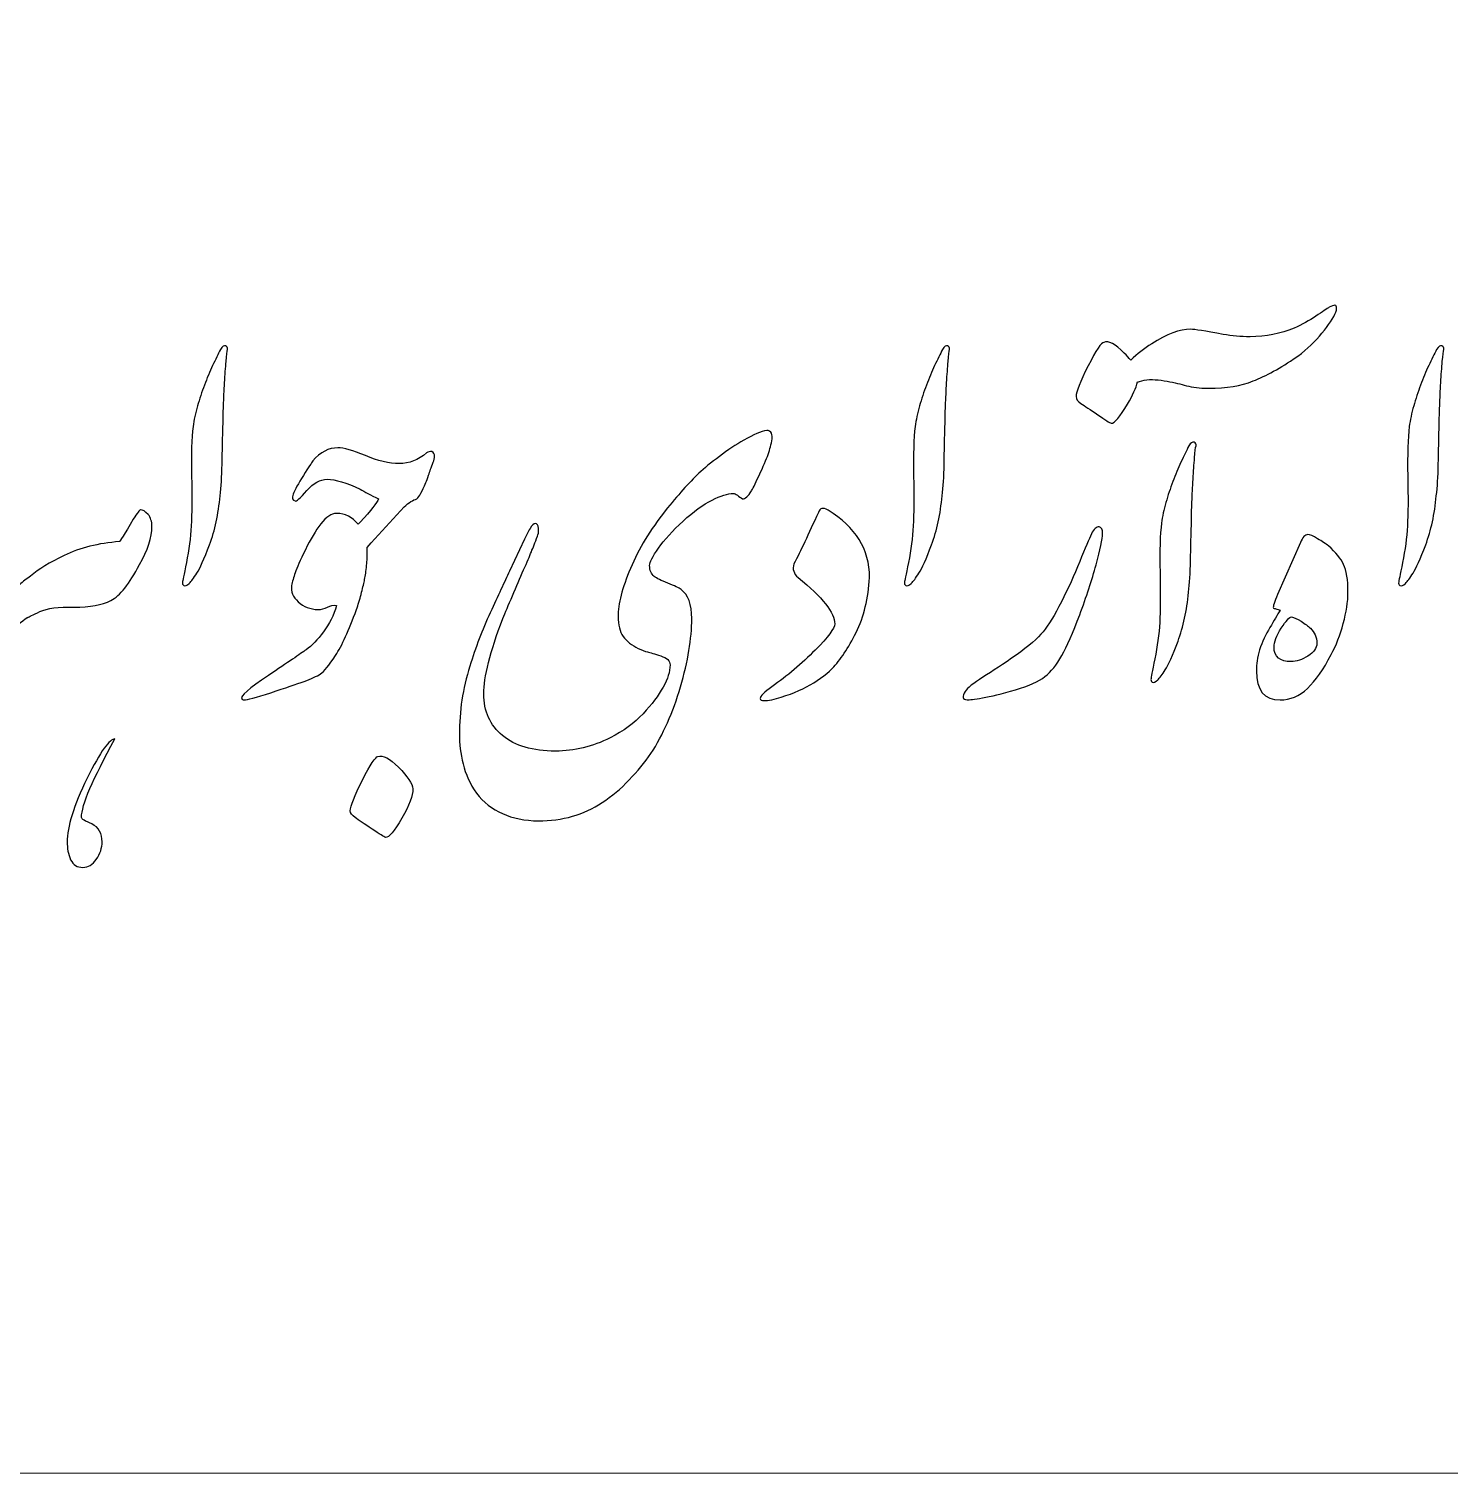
# Model space of a CAD drawing. Header units: millimetres. Extents: x -324 to 397, y -93 to 254.
# Drawn here: x 364.47 to 376.72, y 38.49 to 50.94 of the extents above; entities that cross this region are included whole.
import ezdxf

# ---------------------------------------------------------------- set-up
doc = ezdxf.new("R2010")
doc.units = ezdxf.units.MM
doc.header["$MEASUREMENT"] = 0
doc.layers.add('Layer 1', color=7, linetype='Continuous')

msp = doc.modelspace()

# ---------------------------------------------------------------- linework, layer by layer
at = {"layer": 'Layer 1', "color": 250, "lineweight": 18}
msp.add_open_spline([(350.7976, 88.2854), (350.7976, 88.2854), (393.09, 88.2854), (393.09, 88.2854), (395.1575, 88.2854), (396.8438, 86.5991), (396.8438, 84.5316), (396.8438, 84.5316), (396.8438, 42.2392), (396.8438, 42.2392), (396.8438, 40.1717), (395.1575, 38.4854), (393.09, 38.4854), (393.09, 38.4854), (350.7976, 38.4854), (350.7976, 38.4854), (348.7301, 38.4854), (347.0438, 40.1717), (347.0438, 42.2392), (347.0438, 42.2392), (347.0438, 84.5316), (347.0438, 84.5316), (347.0438, 86.5991), (348.7301, 88.2854), (350.7976, 88.2854)], degree=3, knots=[0, 0, 0, 0, 0.125, 0.125, 0.125, 0.25, 0.25, 0.25, 0.375, 0.375, 0.375, 0.5, 0.5, 0.5, 0.625, 0.625, 0.625, 0.75, 0.75, 0.75, 0.875, 0.875, 0.875, 1, 1, 1, 1], dxfattribs=at)
at = {"layer": 'Layer 1', "color": 250}
for points, knots in [([(375.0056, 48.2816), (375.1418, 48.2816), (375.2686, 48.3071), (375.385, 48.3563), (375.4531, 48.3866), (375.5165, 48.4207), (375.5733, 48.4595), (375.631, 48.4982), (375.6688, 48.5238), (375.6887, 48.5351), (375.7076, 48.5474), (375.7247, 48.5531), (375.737, 48.5531), (375.7483, 48.5531), (375.7531, 48.5437), (375.7521, 48.5247), (375.7512, 48.5049), (375.7427, 48.4822), (375.7266, 48.4566), (375.6925, 48.3951), (375.6443, 48.3308), (375.5809, 48.2607), (375.5165, 48.1917), (375.4418, 48.1283), (375.3547, 48.0715), (375.2194, 47.9845), (375.0983, 47.922), (374.9914, 47.8851), (374.8845, 47.8482), (374.7501, 47.8331), (374.5893, 47.8388), (374.5249, 47.8435), (374.4682, 47.8539), (374.419, 47.869), (374.3698, 47.8832), (374.3102, 47.8965), (374.2392, 47.9059), (374.1682, 47.9164), (374.1048, 47.9135), (374.0509, 47.8965), (374.0456, 47.8948), (374.0404, 47.8932), (374.0353, 47.8915), (374.0213, 47.8401), (373.9924, 47.7767), (373.9487, 47.7016), (373.8834, 47.5909), (373.8361, 47.5351), (373.8068, 47.5351), (373.7955, 47.5407), (373.7576, 47.5653), (373.6923, 47.6088), (373.6261, 47.6524), (373.5778, 47.6845), (373.5466, 47.7072), (373.5192, 47.7252), (373.505, 47.7451), (373.505, 47.765), (373.505, 47.8057), (373.539, 47.8936), (373.6091, 48.0299), (373.6781, 48.1661), (373.7226, 48.2333), (373.7434, 48.2333), (373.7841, 48.2503), (373.8428, 48.2191), (373.9203, 48.1406), (373.9414, 48.1192), (373.9599, 48.0991), (373.9757, 48.0803), (374.0322, 48.1329), (374.0925, 48.1799), (374.1569, 48.221), (374.2865, 48.3043), (374.3982, 48.3459), (374.4928, 48.3459), (374.524, 48.3459), (374.6177, 48.3308), (374.7728, 48.3014), (374.8485, 48.2882), (374.9261, 48.2816), (375.0056, 48.2816)], [0, 0, 0, 0, 0.037037, 0.037037, 0.037037, 0.0740741, 0.0740741, 0.0740741, 0.1111111, 0.1111111, 0.1111111, 0.1481481, 0.1481481, 0.1481481, 0.1851852, 0.1851852, 0.1851852, 0.2222222, 0.2222222, 0.2222222, 0.2592593, 0.2592593, 0.2592593, 0.2962963, 0.2962963, 0.2962963, 0.3333333, 0.3333333, 0.3333333, 0.3703704, 0.3703704, 0.3703704, 0.4074074, 0.4074074, 0.4074074, 0.4444444, 0.4444444, 0.4444444, 0.4814815, 0.4814815, 0.4814815, 0.5185185, 0.5185185, 0.5185185, 0.5555556, 0.5555556, 0.5555556, 0.5925926, 0.5925926, 0.5925926, 0.6296296, 0.6296296, 0.6296296, 0.6666667, 0.6666667, 0.6666667, 0.7037037, 0.7037037, 0.7037037, 0.7407407, 0.7407407, 0.7407407, 0.7777778, 0.7777778, 0.7777778, 0.8148148, 0.8148148, 0.8148148, 0.8518519, 0.8518519, 0.8518519, 0.8888889, 0.8888889, 0.8888889, 0.9259259, 0.9259259, 0.9259259, 0.962963, 0.962963, 0.962963, 1, 1, 1, 1]), ([(366.1486, 47.5426), (366.1448, 47.4102), (366.1419, 47.29), (366.1401, 47.1831), (366.1382, 47.0752), (366.1325, 46.9853), (366.123, 46.9106), (366.1088, 46.7516), (366.0776, 46.6116), (366.0322, 46.4886), (365.9858, 46.3656), (365.9489, 46.2833), (365.9224, 46.2426), (365.896, 46.2019), (365.8742, 46.1726), (365.8572, 46.1546), (365.8373, 46.1357), (365.8212, 46.13), (365.8098, 46.1366), (365.7994, 46.1423), (365.7956, 46.1537), (365.7994, 46.1678), (365.7994, 46.1716), (365.8098, 46.2274), (365.8325, 46.3363), (365.8543, 46.4441), (365.8685, 46.5491), (365.8742, 46.6504), (365.8799, 46.7516), (365.8808, 46.8954), (365.877, 47.0818), (365.8732, 47.2673), (365.878, 47.4092), (365.8903, 47.5067), (365.8978, 47.5644), (365.9101, 47.623), (365.9281, 47.6845), (365.9451, 47.7451), (365.965, 47.8057), (365.9877, 47.8643), (366.0095, 47.9239), (366.0331, 47.9797), (366.0577, 48.0327), (366.0833, 48.0848), (366.106, 48.1321), (366.1259, 48.1728), (366.1429, 48.1983), (366.1571, 48.2087), (366.1703, 48.203), (366.1836, 48.1974), (366.1893, 48.187), (366.1874, 48.1728), (366.1836, 48.1576), (366.1789, 48.1226), (366.1751, 48.0687), (366.1703, 48.0138), (366.1656, 47.9533), (366.1618, 47.8851), (366.158, 47.818), (366.1552, 47.7517), (366.1524, 47.6874), (366.1495, 47.6221), (366.1486, 47.5748), (366.1486, 47.5426)], [0, 0, 0, 0, 0.047619, 0.047619, 0.047619, 0.0952381, 0.0952381, 0.0952381, 0.1428571, 0.1428571, 0.1428571, 0.1904762, 0.1904762, 0.1904762, 0.2380952, 0.2380952, 0.2380952, 0.2857143, 0.2857143, 0.2857143, 0.3333333, 0.3333333, 0.3333333, 0.3809524, 0.3809524, 0.3809524, 0.4285714, 0.4285714, 0.4285714, 0.4761905, 0.4761905, 0.4761905, 0.5238095, 0.5238095, 0.5238095, 0.5714286, 0.5714286, 0.5714286, 0.6190476, 0.6190476, 0.6190476, 0.6666667, 0.6666667, 0.6666667, 0.7142857, 0.7142857, 0.7142857, 0.7619048, 0.7619048, 0.7619048, 0.8095238, 0.8095238, 0.8095238, 0.8571429, 0.8571429, 0.8571429, 0.9047619, 0.9047619, 0.9047619, 0.952381, 0.952381, 0.952381, 1, 1, 1, 1]), ([(372.3753, 47.5426), (372.3715, 47.4102), (372.3686, 47.29), (372.3668, 47.1831), (372.3649, 47.0752), (372.3592, 46.9853), (372.3497, 46.9106), (372.3355, 46.7516), (372.3043, 46.6116), (372.2589, 46.4886), (372.2125, 46.3656), (372.1756, 46.2833), (372.1491, 46.2426), (372.1226, 46.2019), (372.1009, 46.1726), (372.0839, 46.1546), (372.064, 46.1357), (372.0479, 46.13), (372.0365, 46.1366), (372.0261, 46.1423), (372.0223, 46.1537), (372.0261, 46.1678), (372.0261, 46.1716), (372.0365, 46.2274), (372.0592, 46.3363), (372.081, 46.4441), (372.0952, 46.5491), (372.1009, 46.6504), (372.1065, 46.7516), (372.1075, 46.8954), (372.1037, 47.0818), (372.0999, 47.2673), (372.1047, 47.4092), (372.117, 47.5067), (372.1245, 47.5644), (372.1368, 47.623), (372.1548, 47.6845), (372.1718, 47.7451), (372.1917, 47.8057), (372.2144, 47.8643), (372.2362, 47.9239), (372.2598, 47.9797), (372.2844, 48.0327), (372.31, 48.0848), (372.3327, 48.1321), (372.3526, 48.1728), (372.3696, 48.1983), (372.3838, 48.2087), (372.397, 48.203), (372.4103, 48.1974), (372.4159, 48.187), (372.4141, 48.1728), (372.4103, 48.1576), (372.4055, 48.1226), (372.4018, 48.0687), (372.397, 48.0138), (372.3923, 47.9533), (372.3885, 47.8851), (372.3847, 47.818), (372.3819, 47.7517), (372.379, 47.6874), (372.3762, 47.6221), (372.3753, 47.5748), (372.3753, 47.5426)], [0, 0, 0, 0, 0.047619, 0.047619, 0.047619, 0.0952381, 0.0952381, 0.0952381, 0.1428571, 0.1428571, 0.1428571, 0.1904762, 0.1904762, 0.1904762, 0.2380952, 0.2380952, 0.2380952, 0.2857143, 0.2857143, 0.2857143, 0.3333333, 0.3333333, 0.3333333, 0.3809524, 0.3809524, 0.3809524, 0.4285714, 0.4285714, 0.4285714, 0.4761905, 0.4761905, 0.4761905, 0.5238095, 0.5238095, 0.5238095, 0.5714286, 0.5714286, 0.5714286, 0.6190476, 0.6190476, 0.6190476, 0.6666667, 0.6666667, 0.6666667, 0.7142857, 0.7142857, 0.7142857, 0.7619048, 0.7619048, 0.7619048, 0.8095238, 0.8095238, 0.8095238, 0.8571429, 0.8571429, 0.8571429, 0.9047619, 0.9047619, 0.9047619, 0.952381, 0.952381, 0.952381, 1, 1, 1, 1]), ([(376.6368, 47.5426), (376.633, 47.4102), (376.6302, 47.29), (376.6283, 47.1831), (376.6264, 47.0752), (376.6207, 46.9853), (376.6112, 46.9106), (376.597, 46.7516), (376.5658, 46.6116), (376.5204, 46.4886), (376.474, 46.3656), (376.4371, 46.2833), (376.4106, 46.2426), (376.3842, 46.2019), (376.3624, 46.1726), (376.3454, 46.1546), (376.3255, 46.1357), (376.3094, 46.13), (376.2981, 46.1366), (376.2876, 46.1423), (376.2838, 46.1537), (376.2876, 46.1678), (376.2876, 46.1716), (376.2981, 46.2274), (376.3207, 46.3363), (376.3425, 46.4441), (376.3567, 46.5491), (376.3624, 46.6504), (376.3681, 46.7516), (376.369, 46.8954), (376.3652, 47.0818), (376.3614, 47.2673), (376.3662, 47.4092), (376.3785, 47.5067), (376.386, 47.5644), (376.3983, 47.623), (376.4163, 47.6845), (376.4334, 47.7451), (376.4532, 47.8057), (376.4759, 47.8643), (376.4977, 47.9239), (376.5213, 47.9797), (376.5459, 48.0327), (376.5715, 48.0848), (376.5942, 48.1321), (376.6141, 48.1728), (376.6311, 48.1983), (376.6453, 48.2087), (376.6585, 48.203), (376.6718, 48.1974), (376.6775, 48.187), (376.6756, 48.1728), (376.6718, 48.1576), (376.6671, 48.1226), (376.6633, 48.0687), (376.6585, 48.0138), (376.6538, 47.9533), (376.65, 47.8851), (376.6462, 47.818), (376.6434, 47.7517), (376.6406, 47.6874), (376.6377, 47.6221), (376.6368, 47.5748), (376.6368, 47.5426)], [0, 0, 0, 0, 0.047619, 0.047619, 0.047619, 0.0952381, 0.0952381, 0.0952381, 0.1428571, 0.1428571, 0.1428571, 0.1904762, 0.1904762, 0.1904762, 0.2380952, 0.2380952, 0.2380952, 0.2857143, 0.2857143, 0.2857143, 0.3333333, 0.3333333, 0.3333333, 0.3809524, 0.3809524, 0.3809524, 0.4285714, 0.4285714, 0.4285714, 0.4761905, 0.4761905, 0.4761905, 0.5238095, 0.5238095, 0.5238095, 0.5714286, 0.5714286, 0.5714286, 0.6190476, 0.6190476, 0.6190476, 0.6666667, 0.6666667, 0.6666667, 0.7142857, 0.7142857, 0.7142857, 0.7619048, 0.7619048, 0.7619048, 0.8095238, 0.8095238, 0.8095238, 0.8571429, 0.8571429, 0.8571429, 0.9047619, 0.9047619, 0.9047619, 0.952381, 0.952381, 0.952381, 1, 1, 1, 1]), ([(370.8832, 47.4016), (370.8765, 47.3553), (370.8642, 47.3108), (370.8491, 47.2673), (370.833, 47.2238), (370.8075, 47.1632), (370.7715, 47.0856), (370.7356, 47.008), (370.7138, 46.9636), (370.7062, 46.9522), (370.6769, 46.9058), (370.6504, 46.8831), (370.6286, 46.8831), (370.6116, 46.8945), (370.5974, 46.9049), (370.5842, 46.9153), (370.5709, 46.9257), (370.5596, 46.9305), (370.5482, 46.9305), (370.5019, 46.9305), (370.4413, 46.9115), (370.3656, 46.8737), (370.289, 46.8358), (370.2067, 46.7753), (370.1158, 46.692), (370.025, 46.6088), (369.954, 46.5312), (369.9029, 46.4593), (369.8528, 46.3874), (369.8273, 46.3372), (369.8273, 46.3098), (369.8273, 46.2691), (369.8395, 46.2369), (369.866, 46.2151), (369.8878, 46.1981), (369.9275, 46.1792), (369.9853, 46.1574), (370.042, 46.1347), (370.0808, 46.1168), (370.0988, 46.1016), (370.1603, 46.059), (370.1906, 45.9758), (370.1906, 45.8518), (370.1906, 45.6806), (370.1584, 45.4838), (370.0931, 45.2633), (370.0288, 45.0419), (369.9436, 44.8508), (369.8386, 44.688), (369.7847, 44.6123), (369.7222, 44.5367), (369.6503, 44.461), (369.5784, 44.3843), (369.5008, 44.32), (369.4176, 44.2661), (369.2586, 44.161), (369.075, 44.108), (368.8688, 44.108), (368.6341, 44.1118), (368.4553, 44.1913), (368.3332, 44.3465), (368.2784, 44.426), (368.2396, 44.5102), (368.2188, 44.5991), (368.197, 44.688), (368.1866, 44.7723), (368.1866, 44.8517), (368.1866, 44.953), (368.1942, 45.0523), (368.2084, 45.1498), (368.2235, 45.2463), (368.2462, 45.3437), (368.2774, 45.4421), (368.3257, 45.6011), (368.3834, 45.7544), (368.4525, 45.902), (368.5206, 46.0496), (368.5755, 46.1688), (368.618, 46.2596), (368.618, 46.2596), (368.7486, 46.5368), (368.7486, 46.5368), (368.7638, 46.5681), (368.7789, 46.5983), (368.7959, 46.6286), (368.812, 46.658), (368.8272, 46.6721), (368.8404, 46.6721), (368.8584, 46.6721), (368.8688, 46.658), (368.8697, 46.6286), (368.8707, 46.5983), (368.8669, 46.5766), (368.8593, 46.5615), (368.8394, 46.5085), (368.8215, 46.463), (368.8073, 46.4271), (368.7921, 46.3911), (368.7704, 46.3391), (368.7401, 46.271), (368.7108, 46.2019), (368.6786, 46.1281), (368.6445, 46.0486), (368.6105, 45.9692), (368.5821, 45.9039), (368.5603, 45.8518), (368.4515, 45.5642), (368.3967, 45.3475), (368.3967, 45.2037), (368.3967, 45.0523), (368.4506, 44.9321), (368.5594, 44.8432), (368.6672, 44.7543), (368.8196, 44.7098), (369.0154, 44.7098), (369.1782, 44.7098), (369.3352, 44.7476), (369.4876, 44.8233), (369.6002, 44.8811), (369.6948, 44.9501), (369.7705, 45.0315), (369.8462, 45.1129), (369.9039, 45.1895), (369.9436, 45.2605), (369.9834, 45.3314), (370.0032, 45.3958), (370.0032, 45.4526), (370.0032, 45.4875), (369.9767, 45.514), (369.9238, 45.5301), (369.8708, 45.5472), (369.8329, 45.5585), (369.8093, 45.5642), (369.7866, 45.5689), (369.7601, 45.5793), (369.7298, 45.5945), (369.673, 45.6219), (369.6295, 45.6569), (369.5992, 45.6985), (369.5699, 45.7402), (369.5548, 45.7969), (369.5548, 45.8689), (369.5548, 45.9777), (369.5907, 46.1168), (369.6617, 46.2842), (369.7326, 46.4526), (369.8329, 46.6182), (369.9625, 46.7809), (370.0685, 46.9134), (370.165, 47.0222), (370.2511, 47.1045), (370.2975, 47.1471), (370.3571, 47.1963), (370.429, 47.2502), (370.5009, 47.3051), (370.5709, 47.3515), (370.64, 47.3903), (370.7233, 47.4385), (370.7885, 47.466), (370.8368, 47.4735), (370.8567, 47.4735), (370.8709, 47.465), (370.8784, 47.4489), (370.885, 47.4319), (370.887, 47.4168), (370.8832, 47.4016)], [0, 0, 0, 0, 0.0181818, 0.0181818, 0.0181818, 0.0363636, 0.0363636, 0.0363636, 0.0545455, 0.0545455, 0.0545455, 0.0727273, 0.0727273, 0.0727273, 0.0909091, 0.0909091, 0.0909091, 0.1090909, 0.1090909, 0.1090909, 0.1272727, 0.1272727, 0.1272727, 0.1454545, 0.1454545, 0.1454545, 0.1636364, 0.1636364, 0.1636364, 0.1818182, 0.1818182, 0.1818182, 0.2, 0.2, 0.2, 0.2181818, 0.2181818, 0.2181818, 0.2363636, 0.2363636, 0.2363636, 0.2545455, 0.2545455, 0.2545455, 0.2727273, 0.2727273, 0.2727273, 0.2909091, 0.2909091, 0.2909091, 0.3090909, 0.3090909, 0.3090909, 0.3272727, 0.3272727, 0.3272727, 0.3454545, 0.3454545, 0.3454545, 0.3636364, 0.3636364, 0.3636364, 0.3818182, 0.3818182, 0.3818182, 0.4, 0.4, 0.4, 0.4181818, 0.4181818, 0.4181818, 0.4363636, 0.4363636, 0.4363636, 0.4545455, 0.4545455, 0.4545455, 0.4727273, 0.4727273, 0.4727273, 0.4909091, 0.4909091, 0.4909091, 0.5090909, 0.5090909, 0.5090909, 0.5272727, 0.5272727, 0.5272727, 0.5454545, 0.5454545, 0.5454545, 0.5636364, 0.5636364, 0.5636364, 0.5818182, 0.5818182, 0.5818182, 0.6, 0.6, 0.6, 0.6181818, 0.6181818, 0.6181818, 0.6363636, 0.6363636, 0.6363636, 0.6545455, 0.6545455, 0.6545455, 0.6727273, 0.6727273, 0.6727273, 0.6909091, 0.6909091, 0.6909091, 0.7090909, 0.7090909, 0.7090909, 0.7272727, 0.7272727, 0.7272727, 0.7454545, 0.7454545, 0.7454545, 0.7636364, 0.7636364, 0.7636364, 0.7818182, 0.7818182, 0.7818182, 0.8, 0.8, 0.8, 0.8181818, 0.8181818, 0.8181818, 0.8363636, 0.8363636, 0.8363636, 0.8545455, 0.8545455, 0.8545455, 0.8727273, 0.8727273, 0.8727273, 0.8909091, 0.8909091, 0.8909091, 0.9090909, 0.9090909, 0.9090909, 0.9272727, 0.9272727, 0.9272727, 0.9454545, 0.9454545, 0.9454545, 0.9636364, 0.9636364, 0.9636364, 0.9818182, 0.9818182, 0.9818182, 1, 1, 1, 1]), ([(367.3145, 46.6649), (367.3145, 46.6649), (367.3322, 46.6835), (367.3322, 46.6835), (367.4249, 46.7847), (367.477, 46.8519), (367.4902, 46.8831), (367.4202, 46.9181), (367.3672, 46.9456), (367.3322, 46.9664), (367.212, 47.0232), (367.1165, 47.0525), (367.0465, 47.0525), (366.9859, 47.0525), (366.9272, 47.0203), (366.8724, 46.955), (366.8147, 46.8888), (366.7806, 46.8595), (366.7692, 46.8661), (366.7475, 46.8718), (366.7418, 46.8916), (366.7531, 46.9248), (366.7673, 46.9617), (366.7976, 47.0156), (366.8411, 47.0856), (366.8856, 47.1556), (366.9131, 47.1973), (366.9216, 47.2105), (366.9888, 47.2862), (367.0607, 47.3241), (367.1382, 47.3241), (367.1884, 47.3241), (367.2679, 47.3013), (367.3767, 47.2569), (367.4836, 47.2114), (367.581, 47.1878), (367.6671, 47.1878), (367.7542, 47.1878), (367.8327, 47.2181), (367.9037, 47.2796), (367.9179, 47.289), (367.934, 47.2928), (367.95, 47.2909), (367.9652, 47.2834), (367.9728, 47.2701), (367.9728, 47.2521), (367.9728, 47.2351), (367.969, 47.2171), (367.9614, 47.1992), (367.9444, 47.1547), (367.9311, 47.1187), (367.9217, 47.0894), (367.9113, 47.061), (367.9037, 47.0392), (367.898, 47.0241), (367.8658, 46.9503), (367.8403, 46.903), (367.8204, 46.8831), (367.7864, 46.8756), (367.7504, 46.8528), (367.7116, 46.8141), (367.7116, 46.8141), (367.4268, 46.5037), (367.4268, 46.5037), (367.4268, 46.5037), (367.3914, 46.4653), (367.3914, 46.4653), (367.3923, 46.4534), (367.3928, 46.4413), (367.3928, 46.429), (367.3928, 46.3826), (367.3899, 46.3363), (367.3852, 46.2918), (367.3795, 46.2464), (367.3729, 46.2085), (367.3672, 46.1773), (367.3606, 46.147), (367.3511, 46.1082), (367.3388, 46.0609), (367.3275, 46.0146), (367.3133, 45.9701), (367.2991, 45.9294), (367.2338, 45.7506), (367.1742, 45.6181), (367.1184, 45.533), (367.0635, 45.4478), (367.02, 45.3958), (366.9888, 45.375), (366.9566, 45.3551), (366.9102, 45.3333), (366.8468, 45.3097), (366.7844, 45.287), (366.6888, 45.2548), (366.5601, 45.2132), (366.4315, 45.1715), (366.3558, 45.1507), (366.3312, 45.1507), (366.317, 45.1507), (366.3094, 45.1545), (366.3094, 45.1621), (366.2943, 45.1819), (366.3709, 45.2491), (366.5393, 45.3617), (366.7077, 45.4743), (366.8165, 45.5481), (366.8648, 45.5831), (366.914, 45.6181), (366.9641, 45.6692), (367.0143, 45.7373), (367.0654, 45.8045), (367.1032, 45.8812), (367.1269, 45.9654), (367.1013, 45.9692), (367.0749, 45.9644), (367.0484, 45.9502), (367.0209, 45.937), (366.9944, 45.9294), (366.9689, 45.9294), (366.9008, 45.9313), (366.843, 45.954), (366.7967, 45.9966), (366.7513, 46.0382), (366.7314, 46.0855), (366.739, 46.1376), (366.7465, 46.1688), (366.7569, 46.2057), (366.7711, 46.2473), (366.7844, 46.289), (366.8137, 46.3552), (366.8582, 46.4451), (366.9027, 46.5359), (366.9471, 46.6107), (366.9925, 46.6693), (367.038, 46.7289), (367.0824, 46.7582), (367.1269, 46.7582), (367.2013, 46.7582), (367.2639, 46.7271), (367.3145, 46.6649)], [0, 0, 0, 0, 0.0217391, 0.0217391, 0.0217391, 0.0434783, 0.0434783, 0.0434783, 0.0652174, 0.0652174, 0.0652174, 0.0869565, 0.0869565, 0.0869565, 0.1086957, 0.1086957, 0.1086957, 0.1304348, 0.1304348, 0.1304348, 0.1521739, 0.1521739, 0.1521739, 0.173913, 0.173913, 0.173913, 0.1956522, 0.1956522, 0.1956522, 0.2173913, 0.2173913, 0.2173913, 0.2391304, 0.2391304, 0.2391304, 0.2608696, 0.2608696, 0.2608696, 0.2826087, 0.2826087, 0.2826087, 0.3043478, 0.3043478, 0.3043478, 0.326087, 0.326087, 0.326087, 0.3478261, 0.3478261, 0.3478261, 0.3695652, 0.3695652, 0.3695652, 0.3913043, 0.3913043, 0.3913043, 0.4130435, 0.4130435, 0.4130435, 0.4347826, 0.4347826, 0.4347826, 0.4565217, 0.4565217, 0.4565217, 0.4782609, 0.4782609, 0.4782609, 0.5, 0.5, 0.5, 0.5217391, 0.5217391, 0.5217391, 0.5434783, 0.5434783, 0.5434783, 0.5652174, 0.5652174, 0.5652174, 0.5869565, 0.5869565, 0.5869565, 0.6086957, 0.6086957, 0.6086957, 0.6304348, 0.6304348, 0.6304348, 0.6521739, 0.6521739, 0.6521739, 0.673913, 0.673913, 0.673913, 0.6956522, 0.6956522, 0.6956522, 0.7173913, 0.7173913, 0.7173913, 0.7391304, 0.7391304, 0.7391304, 0.7608696, 0.7608696, 0.7608696, 0.7826087, 0.7826087, 0.7826087, 0.8043478, 0.8043478, 0.8043478, 0.826087, 0.826087, 0.826087, 0.8478261, 0.8478261, 0.8478261, 0.8695652, 0.8695652, 0.8695652, 0.8913043, 0.8913043, 0.8913043, 0.9130435, 0.9130435, 0.9130435, 0.9347826, 0.9347826, 0.9347826, 0.9565217, 0.9565217, 0.9565217, 0.9782609, 0.9782609, 0.9782609, 1, 1, 1, 1]), ([(374.5003, 46.7109), (374.4966, 46.5785), (374.4937, 46.4583), (374.4918, 46.3514), (374.4899, 46.2435), (374.4843, 46.1537), (374.4748, 46.0789), (374.4606, 45.92), (374.4294, 45.7799), (374.384, 45.6569), (374.3376, 45.5339), (374.3007, 45.4516), (374.2742, 45.4109), (374.2477, 45.3702), (374.226, 45.3409), (374.2089, 45.3229), (374.189, 45.304), (374.173, 45.2983), (374.1616, 45.3049), (374.1512, 45.3106), (374.1474, 45.322), (374.1512, 45.3362), (374.1512, 45.3399), (374.1616, 45.3958), (374.1843, 45.5046), (374.2061, 45.6124), (374.2203, 45.7175), (374.226, 45.8187), (374.2316, 45.92), (374.2326, 46.0638), (374.2288, 46.2502), (374.225, 46.4356), (374.2297, 46.5775), (374.242, 46.675), (374.2496, 46.7327), (374.2619, 46.7914), (374.2799, 46.8529), (374.2969, 46.9134), (374.3168, 46.974), (374.3395, 47.0326), (374.3613, 47.0922), (374.3849, 47.1481), (374.4095, 47.201), (374.4351, 47.2531), (374.4578, 47.3004), (374.4776, 47.3411), (374.4947, 47.3666), (374.5089, 47.377), (374.5221, 47.3714), (374.5354, 47.3657), (374.541, 47.3553), (374.5391, 47.3411), (374.5354, 47.3259), (374.5306, 47.2909), (374.5268, 47.237), (374.5221, 47.1821), (374.5174, 47.1216), (374.5136, 47.0534), (374.5098, 46.9863), (374.507, 46.92), (374.5041, 46.8557), (374.5013, 46.7904), (374.5003, 46.7431), (374.5003, 46.7109)], [0, 0, 0, 0, 0.047619, 0.047619, 0.047619, 0.0952381, 0.0952381, 0.0952381, 0.1428571, 0.1428571, 0.1428571, 0.1904762, 0.1904762, 0.1904762, 0.2380952, 0.2380952, 0.2380952, 0.2857143, 0.2857143, 0.2857143, 0.3333333, 0.3333333, 0.3333333, 0.3809524, 0.3809524, 0.3809524, 0.4285714, 0.4285714, 0.4285714, 0.4761905, 0.4761905, 0.4761905, 0.5238095, 0.5238095, 0.5238095, 0.5714286, 0.5714286, 0.5714286, 0.6190476, 0.6190476, 0.6190476, 0.6666667, 0.6666667, 0.6666667, 0.7142857, 0.7142857, 0.7142857, 0.7619048, 0.7619048, 0.7619048, 0.8095238, 0.8095238, 0.8095238, 0.8571429, 0.8571429, 0.8571429, 0.9047619, 0.9047619, 0.9047619, 0.952381, 0.952381, 0.952381, 1, 1, 1, 1]), ([(371.2824, 46.7668), (371.2957, 46.8056), (371.3231, 46.8122), (371.3657, 46.7866), (371.6041, 46.6419), (371.7234, 46.4488), (371.7234, 46.2066), (371.7139, 46.0259), (371.6751, 45.8679), (371.6079, 45.7317), (371.5407, 45.5964), (371.4717, 45.4932), (371.4017, 45.4223), (371.2815, 45.3012), (371.1074, 45.2103), (370.8803, 45.1507), (370.8529, 45.1469), (370.8302, 45.145), (370.8141, 45.145), (370.7914, 45.145), (370.781, 45.1507), (370.781, 45.1621), (370.781, 45.1829), (370.8141, 45.2169), (370.8803, 45.2642), (371.0137, 45.357), (371.1386, 45.462), (371.255, 45.5803), (371.3676, 45.6938), (371.4234, 45.7686), (371.4234, 45.8055), (371.4234, 45.901), (371.3184, 46.0354), (371.1074, 46.2066), (371.0686, 46.2388), (371.0572, 46.2776), (371.0715, 46.324), (371.1273, 46.4309), (371.1973, 46.5785), (371.2824, 46.7668)], [0, 0, 0, 0, 0.0769231, 0.0769231, 0.0769231, 0.1538462, 0.1538462, 0.1538462, 0.2307692, 0.2307692, 0.2307692, 0.3076923, 0.3076923, 0.3076923, 0.3846154, 0.3846154, 0.3846154, 0.4615385, 0.4615385, 0.4615385, 0.5384615, 0.5384615, 0.5384615, 0.6153846, 0.6153846, 0.6153846, 0.6923077, 0.6923077, 0.6923077, 0.7692308, 0.7692308, 0.7692308, 0.8461538, 0.8461538, 0.8461538, 0.9230769, 0.9230769, 0.9230769, 1, 1, 1, 1]), ([(365.438, 46.7895), (365.455, 46.7895), (365.4768, 46.7762), (365.5023, 46.7497), (365.5241, 46.7223), (365.5355, 46.6882), (365.5355, 46.6476), (365.5355, 46.551), (365.4995, 46.4413), (365.4276, 46.3173), (365.3405, 46.1508), (365.2592, 46.0477), (365.1816, 46.0079), (365.1049, 45.9682), (364.9999, 45.9493), (364.8646, 45.9512), (364.7293, 45.9531), (364.6309, 45.9408), (364.5694, 45.9124), (364.5079, 45.8849), (364.4729, 45.867), (364.4653, 45.8604), (364.4653, 45.8604), (364.4653, 45.8648), (364.4653, 45.8648), (364.3464, 45.7817), (364.2471, 45.6896), (364.1664, 45.5869), (364.1512, 45.5727), (364.0793, 45.4705), (363.9506, 45.2822), (363.7936, 45.0343), (363.7046, 44.8972), (363.6838, 44.8697), (363.5514, 44.7013), (363.3792, 44.548), (363.1682, 44.4089), (363.1171, 44.3758), (363.0603, 44.3436), (362.9997, 44.3124), (362.9146, 44.2698), (362.8607, 44.2433), (362.8389, 44.2348), (362.7812, 44.2027), (362.749, 44.1989), (362.7414, 44.2235), (362.7301, 44.2509), (362.8171, 44.3323), (363.0026, 44.4676), (363.1464, 44.5688), (363.2618, 44.6634), (363.3489, 44.7505), (363.469, 44.8716), (363.5722, 45.0012), (363.6592, 45.1384), (363.698, 45.2028), (363.7311, 45.2576), (363.7586, 45.3021), (363.7851, 45.3456), (363.8049, 45.3797), (363.8201, 45.4014), (363.9137, 45.5528), (363.9913, 45.672), (364.0528, 45.7591), (364.1266, 45.8679), (364.1947, 45.954), (364.2581, 46.0165), (364.3168, 46.0761), (364.3622, 46.1186), (364.3934, 46.1442), (364.4239, 46.1715), (364.4554, 46.1963), (364.4884, 46.2186), (364.5575, 46.2771), (364.6539, 46.3357), (364.7776, 46.3959), (364.9148, 46.4621), (365.0747, 46.5018), (365.2554, 46.5151), (365.2573, 46.5151), (365.297, 46.5794), (365.3746, 46.7091), (365.4077, 46.763), (365.4295, 46.7895), (365.438, 46.7895)], [0, 0, 0, 0, 0.0357143, 0.0357143, 0.0357143, 0.0714286, 0.0714286, 0.0714286, 0.1071429, 0.1071429, 0.1071429, 0.1428571, 0.1428571, 0.1428571, 0.1785714, 0.1785714, 0.1785714, 0.2142857, 0.2142857, 0.2142857, 0.25, 0.25, 0.25, 0.2857143, 0.2857143, 0.2857143, 0.3214286, 0.3214286, 0.3214286, 0.3571429, 0.3571429, 0.3571429, 0.3928571, 0.3928571, 0.3928571, 0.4285714, 0.4285714, 0.4285714, 0.4642857, 0.4642857, 0.4642857, 0.5, 0.5, 0.5, 0.5357143, 0.5357143, 0.5357143, 0.5714286, 0.5714286, 0.5714286, 0.6071429, 0.6071429, 0.6071429, 0.6428571, 0.6428571, 0.6428571, 0.6785714, 0.6785714, 0.6785714, 0.7142857, 0.7142857, 0.7142857, 0.75, 0.75, 0.75, 0.7857143, 0.7857143, 0.7857143, 0.8214286, 0.8214286, 0.8214286, 0.8571429, 0.8571429, 0.8571429, 0.8928571, 0.8928571, 0.8928571, 0.9285714, 0.9285714, 0.9285714, 0.9642857, 0.9642857, 0.9642857, 1, 1, 1, 1]), ([(373.7339, 46.587), (373.7321, 46.5368), (373.7131, 46.446), (373.6772, 46.3154), (373.6412, 46.1839), (373.5939, 46.0411), (373.5362, 45.8849), (373.4775, 45.7298), (373.4265, 45.6124), (373.382, 45.533), (373.3375, 45.4535), (373.2893, 45.3929), (373.2363, 45.3513), (373.1833, 45.3106), (373.0991, 45.2718), (372.9817, 45.2378), (372.8644, 45.2037), (372.7698, 45.181), (372.6988, 45.1687), (372.6279, 45.1564), (372.5825, 45.1507), (372.5645, 45.1507), (372.5456, 45.1526), (372.5342, 45.1602), (372.5314, 45.1725), (372.5276, 45.1857), (372.5333, 45.2028), (372.5475, 45.2226), (372.5683, 45.2538), (372.6194, 45.2955), (372.7017, 45.3466), (372.784, 45.3967), (372.8796, 45.4611), (372.9884, 45.5377), (373.0972, 45.6143), (373.1748, 45.6815), (373.2211, 45.7383), (373.2675, 45.796), (373.3195, 45.8812), (373.3782, 45.9966), (373.4359, 46.1111), (373.4889, 46.2265), (373.5362, 46.3429), (373.5826, 46.4593), (373.6166, 46.5387), (373.6374, 46.5813), (373.6573, 46.6239), (373.6791, 46.6438), (373.7037, 46.6419), (373.7235, 46.6381), (373.7339, 46.6201), (373.7339, 46.587)], [0, 0, 0, 0, 0.0588235, 0.0588235, 0.0588235, 0.1176471, 0.1176471, 0.1176471, 0.1764706, 0.1764706, 0.1764706, 0.2352941, 0.2352941, 0.2352941, 0.2941176, 0.2941176, 0.2941176, 0.3529412, 0.3529412, 0.3529412, 0.4117647, 0.4117647, 0.4117647, 0.4705882, 0.4705882, 0.4705882, 0.5294118, 0.5294118, 0.5294118, 0.5882353, 0.5882353, 0.5882353, 0.6470588, 0.6470588, 0.6470588, 0.7058824, 0.7058824, 0.7058824, 0.7647059, 0.7647059, 0.7647059, 0.8235294, 0.8235294, 0.8235294, 0.8823529, 0.8823529, 0.8823529, 0.9411765, 0.9411765, 0.9411765, 1, 1, 1, 1]), ([(375.8496, 46.077), (375.8496, 45.9975), (375.8363, 45.9076), (375.8089, 45.8092), (375.7824, 45.7099), (375.7474, 45.621), (375.7048, 45.5415), (375.6386, 45.4138), (375.5704, 45.3172), (375.5004, 45.2501), (375.4295, 45.1838), (375.351, 45.1507), (375.2648, 45.1507), (375.1277, 45.1507), (375.0595, 45.234), (375.0595, 45.4005), (375.0595, 45.4573), (375.069, 45.5188), (375.087, 45.5831), (375.1106, 45.6512), (375.1409, 45.7156), (375.1759, 45.7742), (375.2109, 45.8339), (375.2402, 45.884), (375.2648, 45.9247), (375.2402, 45.9313), (375.2261, 45.936), (375.2204, 45.9379), (375.2147, 45.9398), (375.21, 45.9408), (375.2062, 45.9408), (375.2024, 45.9559), (375.2147, 45.9956), (375.2421, 46.06), (375.2421, 46.06), (375.4389, 46.5066), (375.4389, 46.5066), (375.4579, 46.5529), (375.4787, 46.5756), (375.5033, 46.5756), (375.5212, 46.5756), (375.5496, 46.5643), (375.5875, 46.5406), (375.6253, 46.5179), (375.6575, 46.4971), (375.6831, 46.4782), (375.7436, 46.4233), (375.7871, 46.3694), (375.8117, 46.3183), (375.8373, 46.2662), (375.8496, 46.1858), (375.8496, 46.077)], [0, 0, 0, 0, 0.0588235, 0.0588235, 0.0588235, 0.1176471, 0.1176471, 0.1176471, 0.1764706, 0.1764706, 0.1764706, 0.2352941, 0.2352941, 0.2352941, 0.2941176, 0.2941176, 0.2941176, 0.3529412, 0.3529412, 0.3529412, 0.4117647, 0.4117647, 0.4117647, 0.4705882, 0.4705882, 0.4705882, 0.5294118, 0.5294118, 0.5294118, 0.5882353, 0.5882353, 0.5882353, 0.6470588, 0.6470588, 0.6470588, 0.7058824, 0.7058824, 0.7058824, 0.7647059, 0.7647059, 0.7647059, 0.8235294, 0.8235294, 0.8235294, 0.8823529, 0.8823529, 0.8823529, 0.9411765, 0.9411765, 0.9411765, 1, 1, 1, 1]), ([(375.5809, 45.6389), (375.5809, 45.6919), (375.5619, 45.7355), (375.5251, 45.7686), (375.5061, 45.7875), (375.4806, 45.8073), (375.4456, 45.8282), (375.4115, 45.8499), (375.3841, 45.8622), (375.3614, 45.866), (375.3453, 45.866), (375.3159, 45.8339), (375.2743, 45.7686), (375.2327, 45.7042), (375.2119, 45.6493), (375.2119, 45.6049), (375.2119, 45.5226), (375.262, 45.4809), (375.3614, 45.4809), (375.4058, 45.4809), (375.4531, 45.497), (375.5042, 45.5292), (375.5553, 45.5614), (375.5809, 45.5983), (375.5809, 45.6389)], [0, 0, 0, 0, 0.125, 0.125, 0.125, 0.25, 0.25, 0.25, 0.375, 0.375, 0.375, 0.5, 0.5, 0.5, 0.625, 0.625, 0.625, 0.75, 0.75, 0.75, 0.875, 0.875, 0.875, 1, 1, 1, 1]), ([(365.2166, 44.8139), (365.0245, 44.4695), (364.928, 44.2443), (364.928, 44.1374), (364.928, 44.1241), (364.9583, 44.1052), (365.0169, 44.0816), (365.0766, 44.0522), (365.1059, 44.0002), (365.1059, 43.9264), (365.1059, 43.8762), (365.0889, 43.8261), (365.0557, 43.7759), (365.0245, 43.7296), (364.9857, 43.7069), (364.9394, 43.7069), (364.8911, 43.7069), (364.8561, 43.7286), (364.8343, 43.7731), (364.8135, 43.8214), (364.8041, 43.8724), (364.8041, 43.9264), (364.8041, 44.056), (364.8608, 44.2386), (364.9753, 44.4752), (365.0917, 44.707), (365.1721, 44.8196), (365.2166, 44.8139)], [0, 0, 0, 0, 0.1111111, 0.1111111, 0.1111111, 0.2222222, 0.2222222, 0.2222222, 0.3333333, 0.3333333, 0.3333333, 0.4444444, 0.4444444, 0.4444444, 0.5555556, 0.5555556, 0.5555556, 0.6666667, 0.6666667, 0.6666667, 0.7777778, 0.7777778, 0.7777778, 0.8888889, 0.8888889, 0.8888889, 1, 1, 1, 1]), ([(367.2461, 44.1941), (367.2461, 44.1743), (367.2603, 44.1544), (367.2877, 44.1364), (367.319, 44.1137), (367.3682, 44.0815), (367.4334, 44.038), (367.4987, 43.9945), (367.5375, 43.9699), (367.5489, 43.9642), (367.5782, 43.9642), (367.6255, 44.02), (367.6899, 44.1307), (367.7542, 44.2414), (367.7864, 44.3266), (367.7864, 44.3853), (367.7816, 44.4297), (367.74, 44.4912), (367.6624, 44.5698), (367.5848, 44.6483), (367.5252, 44.6795), (367.4845, 44.6625), (367.4647, 44.6625), (367.4193, 44.5953), (367.3502, 44.4591), (367.2811, 44.3228), (367.2461, 44.2348), (367.2461, 44.1941)], [0, 0, 0, 0, 0.1111111, 0.1111111, 0.1111111, 0.2222222, 0.2222222, 0.2222222, 0.3333333, 0.3333333, 0.3333333, 0.4444444, 0.4444444, 0.4444444, 0.5555556, 0.5555556, 0.5555556, 0.6666667, 0.6666667, 0.6666667, 0.7777778, 0.7777778, 0.7777778, 0.8888889, 0.8888889, 0.8888889, 1, 1, 1, 1])]:
    msp.add_open_spline(points, degree=3, knots=knots, dxfattribs=at)

doc.saveas('drawing.dxf')
